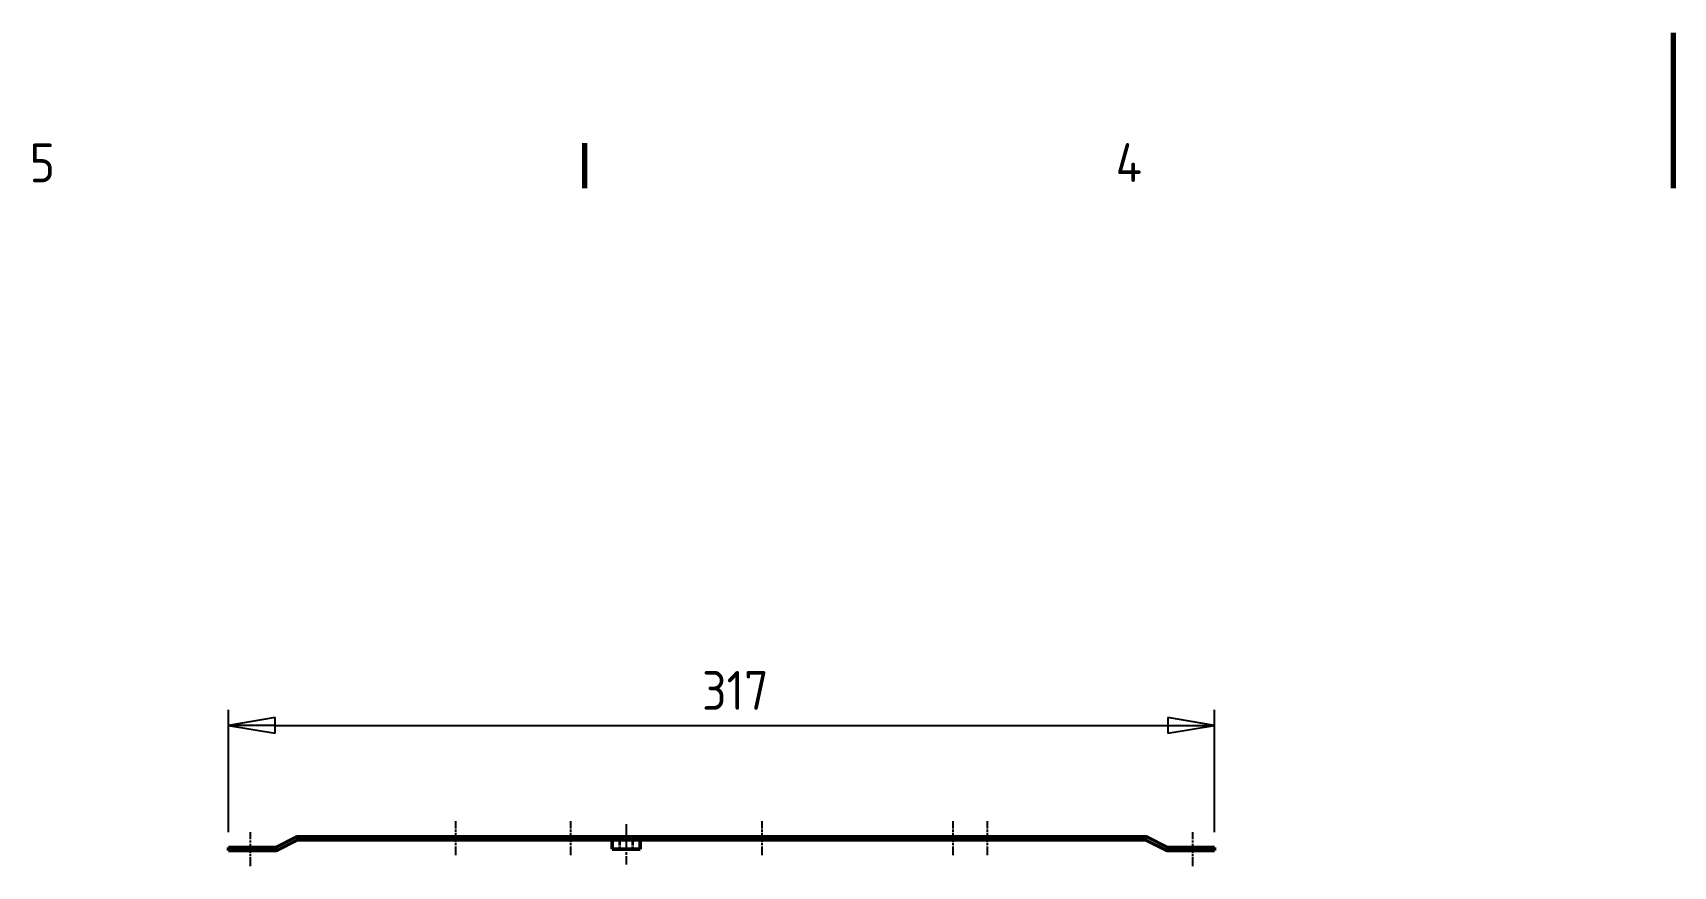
# Model space of a CAD drawing. Header units: millimetres. Extents: x 0 to 2100, y 0 to 1485.
# Drawn here: x 522 to 1050, y 1217 to 1485 of the extents above; entities that cross this region are included whole.
import ezdxf

# ---------------------------------------------------------------- set-up
doc = ezdxf.new("R2010")
doc.units = ezdxf.units.MM
doc.header["$LTSCALE"] = 5
doc.linetypes.add('CHAIN', pattern=[0.3543, 0.2362, -0.0295, 0.0591, -0.0295])
doc.linetypes.add('DASHED', pattern=[0.2067, 0.1654, -0.0413])
doc.layers.get('0').update_dxf_attribs({"lineweight": 25})
for name, color, linetype, lineweight in [('가려진 것(ISO)', 5, 'DASHED', 35), ('가시적인 것(ISO)', 7, 'Continuous', 50), ('경계(ISO)', 7, 'Continuous', 70), ('중심선(ISO)', 1, 'Continuous', 25), ('치수(ISO)', 7, 'Continuous', 25)]:
    doc.layers.add(name, color=color, linetype=linetype, lineweight=lineweight)
doc.styles.add('ISO ProportionalPSTEK', font='isocp.shx')
doc.dimstyles.new('PSTEK', dxfattribs={"dimscale": 5, "dimtxt": 2.5, "dimasz": 3, "dimexe": 1, "dimexo": 1, "dimgap": 1, "dimtad": 1, "dimrnd": 1e-08, "dimdsep": 46, "dimtxsty": 'ISO ProportionalPSTEK', "dimblk": 'Filled-1', "dimcen": 0.09, "dimdle": 10, "dimclrd": 3, "dimclre": 3, "dimclrt": 1, "dimadec": 1, "dimazin": 2, "dimtfac": 1, "dimtdec": 3, "dimtmove": 0, "dimatfit": 3, "dimfxl": 0, "dimtolj": 1, "dimlwd": -1, "dimlwe": -1, "dimarcsym": 0})

# ---------------------------------------------------------------- blocks, each defined once
blk = doc.blocks.new('경계 Default Border')
at = {"layer": '경계(ISO)'}
blk.add_line((140, 287), (140, 289.9), dxfattribs=at)
at = {"layer": '경계(ISO)', "flags": 128}
blk.add_lwpolyline([(210, 297), (210, 287)], dxfattribs=at)
at = {"layer": '경계(ISO)', "color": 1, "char_height": 2.5, "attachment_point": 7, "style": 'ISO ProportionalPSTEK'}
for s, insert in [('5', (104.29, 287.38)), ('4', (174.14, 287.4))]:
    blk.add_mtext(s, dxfattribs=dict(at, insert=insert))
blk = doc.blocks.new('Filled-1')
at = {"color": 0}
for p, q in [((0, 0), (-1, 0.167)), ((-1, 0.167), (-1, -0.167)), ((-1, 0), (0, 0)), ((-1, -0.167), (0, 0))]:
    blk.add_line(p, q, dxfattribs=at)
at = {"color": 0, "flags": 128}
blk.add_lwpolyline([(-1, -0.167), (0, 0)], dxfattribs=at)
at = {"color": 0}
blk.add_solid([(-1, -0.167), (0, 0), (-1, 0.167), (-1, -0.167)], dxfattribs=at)
blk = doc.blocks.new('*D19')
at = {"layer": 'Defpoints', "color": 0}
for p in [(902.52, 1262.18), (585.45, 1222.88), (902.52, 1222.88)]:
    blk.add_point(p, dxfattribs=at)
at = {"layer": '치수(ISO)', "color": 3}
for p, q in [((585.45, 1227.88), (585.45, 1267.18)), ((902.52, 1227.88), (902.52, 1267.18)), ((600.45, 1262.18), (887.52, 1262.18))]:
    blk.add_line(p, q, dxfattribs=at)
at = {"layer": '치수(ISO)', "color": 3, "xscale": 15, "yscale": 15, "zscale": 15, "rotation": 180}
blk.add_blockref('Filled-1', (585.45, 1262.18), dxfattribs=at)
at = {"layer": '치수(ISO)', "color": 3, "xscale": 15, "yscale": 15, "zscale": 15}
blk.add_blockref('Filled-1', (902.52, 1262.18), dxfattribs=at)
at = {"layer": '치수(ISO)', "color": 1, "insert": (730.55, 1279.68), "char_height": 12.5, "attachment_point": 1, "style": 'ISO ProportionalPSTEK'}
blk.add_mtext('\\A1; 317', dxfattribs=at)

msp = doc.modelspace()

# ---------------------------------------------------------------- linework, layer by layer
at = {"layer": '가려진 것(ISO)', "ltscale": 0.380839}
for p, q in [((615.454, 1225.3846), (615.454, 1226.3846)), ((617.454, 1226.3846), (617.454, 1225.3846)), ((649.489, 1225.3846), (649.489, 1226.3846)), ((654.239, 1225.3846), (654.239, 1226.3846)), ((662.739, 1225.3846), (662.739, 1226.3846)), ((667.489, 1225.3846), (667.489, 1226.3846)), ((679.489, 1225.3846), (679.489, 1226.3846)), ((691.239, 1225.3846), (691.239, 1226.3846)), ((699.739, 1225.3846), (699.739, 1226.3846)), ((711.489, 1225.3846), (711.489, 1226.3846)), ((740.989, 1225.3846), (740.989, 1226.3846)), ((752.739, 1225.3846), (752.739, 1226.3846)), ((761.239, 1225.3846), (761.239, 1226.3846)), ((772.989, 1225.3846), (772.989, 1226.3846)), ((802.489, 1225.3846), (802.489, 1226.3846)), ((814.239, 1225.3846), (814.239, 1226.3846)), ((820.489, 1225.3846), (820.489, 1226.3846)), ((822.739, 1225.3846), (822.739, 1226.3846)), ((825.239, 1225.3846), (825.239, 1226.3846)), ((833.739, 1225.3846), (833.739, 1226.3846)), ((834.489, 1225.3846), (834.489, 1226.3846)), ((838.489, 1225.3846), (838.489, 1226.3846)), ((870.524, 1225.3846), (870.524, 1226.3846)), ((872.524, 1225.3846), (872.524, 1226.3846)), ((589.954, 1221.8846), (589.954, 1222.8846)), ((594.954, 1221.8846), (594.954, 1222.8846)), ((893.024, 1221.8846), (893.024, 1222.8846)), ((898.024, 1221.8846), (898.024, 1222.8846))]:
    msp.add_line(p, q, dxfattribs=at)
at = {"layer": '가려진 것(ISO)', "ltscale": 1.523657}
for p, q in [((711.1895, 1226.3846), (711.1895, 1222.3846)), ((715.3235, 1226.3846), (715.3235, 1222.3846))]:
    msp.add_line(p, q, dxfattribs=at)
at = {"layer": '가시적인 것(ISO)'}
for p, q in [((600.7072, 1222.9902), (607.0737, 1226.1735)), ((607.5209, 1225.279), (601.1544, 1222.0958)), ((607.9681, 1226.3846), (693.989, 1226.3846)), ((693.989, 1225.3846), (607.9681, 1225.3846)), ((695.989, 1226.3846), (693.989, 1226.3846)), ((693.989, 1226.3846), (693.989, 1225.3846)), ((693.989, 1225.3846), (695.989, 1225.3846)), ((695.989, 1225.3846), (695.989, 1226.3846)), ((730.524, 1226.3846), (695.989, 1226.3846)), ((730.524, 1225.3846), (695.989, 1225.3846)), ((708.7565, 1225.3846), (708.7565, 1222.3846)), ((717.7565, 1225.3846), (717.7565, 1222.3846)), ((732.524, 1226.3846), (730.524, 1226.3846)), ((730.524, 1226.3846), (730.524, 1225.3846)), ((730.524, 1225.3846), (732.524, 1225.3846)), ((732.524, 1225.3846), (732.524, 1226.3846)), ((732.524, 1226.3846), (880.0099, 1226.3846)), ((880.0099, 1225.3846), (732.524, 1225.3846)), ((886.8237, 1222.0958), (880.4572, 1225.279)), ((880.9044, 1226.1735), (887.2709, 1222.9902)), ((585.454, 1222.8846), (585.454, 1221.8846)), ((587.454, 1222.8846), (585.454, 1222.8846)), ((585.454, 1221.8846), (587.454, 1221.8846)), ((587.454, 1221.8846), (587.454, 1222.8846)), ((587.454, 1222.8846), (600.2599, 1222.8846)), ((600.2599, 1221.8846), (587.454, 1221.8846)), ((708.7565, 1222.3846), (717.7565, 1222.3846)), ((887.7181, 1222.8846), (900.524, 1222.8846)), ((900.524, 1221.8846), (887.7181, 1221.8846)), ((902.524, 1222.8846), (900.524, 1222.8846)), ((900.524, 1222.8846), (900.524, 1221.8846)), ((900.524, 1221.8846), (902.524, 1221.8846)), ((902.524, 1221.8846), (902.524, 1222.8846))]:
    msp.add_line(p, q, dxfattribs=at)
for centre, radius, start, end in [((607.9681, 1224.3846), 2, 90, 116.565051), ((607.9681, 1224.3846), 1, 90, 116.565051), ((880.0099, 1224.3846), 2, 63.434949, 90), ((880.0099, 1224.3846), 1, 63.434949, 90), ((600.2599, 1223.8846), 1, 270, 296.565051), ((600.2599, 1223.8846), 2, 270, 296.565051), ((887.7181, 1223.8846), 2, 243.434949, 270), ((887.7181, 1223.8846), 1, 243.434949, 270)]:
    msp.add_arc(centre, radius, start, end, dxfattribs=at)
at = {"layer": '중심선(ISO)', "linetype": 'CHAIN', "ltscale": 2.444556}
for p, q in [((658.489, 1220.3846), (658.489, 1231.3846)), ((695.489, 1220.3846), (695.489, 1231.3846)), ((756.989, 1220.3846), (756.989, 1231.3846)), ((818.489, 1220.3846), (818.489, 1231.3846)), ((829.489, 1220.3846), (829.489, 1231.3846)), ((592.454, 1216.8846), (592.454, 1227.8846)), ((895.524, 1216.8846), (895.524, 1227.8846))]:
    msp.add_line(p, q, dxfattribs=at)
at = {"layer": '중심선(ISO)', "linetype": 'CHAIN', "ltscale": 2.889039}
msp.add_line((713.2565, 1230.3846), (713.2565, 1217.3846), dxfattribs=at)

# ---------------------------------------------------------------- block references
at = {"xscale": 5, "yscale": 5, "zscale": 5}
msp.add_blockref('경계 Default Border', (0, 0), dxfattribs=at)

# ---------------------------------------------------------------- dimensions: what is measured, and where the dimension line sits
at = {"layer": '치수(ISO)', "color": 3}
dim = msp.add_linear_dim(base=(902.524, 1262.1789), p1=(585.454, 1222.8846), p2=(902.524, 1222.8846), text=' 317', dimstyle='PSTEK', override={"dimdec": 2, "dimtp": 0, "dimtm": 0, "dimtdec": 3, "dimtofl": 0, "dimatfit": 1}, dxfattribs=at)
dim.commit()
dim.dimension.update_dxf_attribs({"geometry": '*D19', "text_midpoint": (743.989, 1262.1789), "dimtype": 160})

doc.saveas('drawing.dxf')
